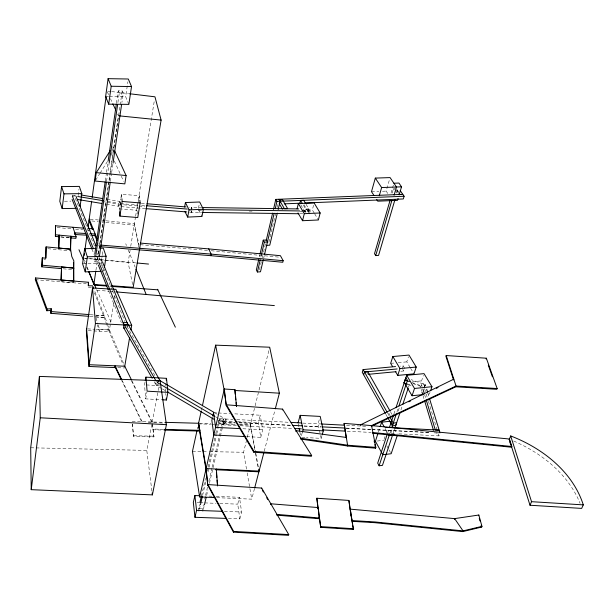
<?xml version="1.0" encoding="UTF-8"?>
<svg xmlns="http://www.w3.org/2000/svg" width="614" height="614" viewBox="0 0 614 614"><rect width="100%" height="100%" fill="white"/><g stroke="black" fill="none" stroke-linecap="round" stroke-linejoin="round"><path stroke-width="0.46" stroke-dasharray="3.07 2.3" d="M72.36 195.037L72.176 196.511L74.985 196.979M78.131 195.536L78.968 189.143M96.974 257.588L98.624 261.687L94.917 261.894L93.996 259.576L94.272 257.68M105.301 180.915L106.391 173.332M106.521 172.38L108.018 161.958M116.46 103.198L118.233 90.872L122.232 90.849L123.291 93.021L121.902 102.5M94.917 261.894L95.462 258.095M106.552 181.268L109.016 164.191M117.911 102.538L119.285 93.052L118.233 90.872M111.917 152.234L111.525 154.981L112.7 157.537M112.055 151.32L112.454 148.573M95.938 270.267L118.41 115.777L117.619 114.066M97.971 257.481L97.695 259.377L93.996 259.576M98.524 253.697L103.068 222.452M103.206 221.508L104.587 212.037M104.725 211.093L105.416 206.358M105.554 205.414L107.757 190.263M107.895 189.312L108.448 185.528M108.586 184.584L109 181.744M109.138 180.792L110.236 173.217M110.374 172.273L113.137 153.339M113.275 152.387L113.82 148.603M113.958 147.659L116.169 132.509M116.307 131.557L122.232 90.849M98.762 260.735L99.176 257.895M110.397 181.145L111.51 173.562M111.648 172.618L113.037 163.14M104.134 269.354L103.858 271.234L101.095 263.153L102.2 255.662M102.338 254.726L102.891 250.988M128.856 104.372L125.67 96.759L127.873 81.808M98.217 324.99L99.621 329.48L99.361 331.215L97.388 324.929M106.46 204.247L118.663 206.266L119.446 201.354L107.258 199.327M119.415 210.663L120.789 198.806M120.935 197.892L121.488 194.239L139.363 195.728L139.754 199.327M120.367 201.576L120.106 206.557L119.922 204.5L137.981 205.966M106.713 324.629L104.257 317.561L104.526 315.834L93.973 289.34M113.682 303.462L109.169 331.69L123.376 365.391M114.419 298.757L114.864 295.933M132.616 284.574L128.119 262.477L130.114 250.167M130.728 246.383L135.479 217.034M135.633 216.09L154.198 101.548M137.382 213.902L136.999 210.28L139.363 195.728M138.311 244.525L138.58 242.937M127.451 326.932L127.827 324.645M119.446 201.354L119.108 203.341L106.89 201.315M118.663 206.266L119.001 204.27L104.019 201.791M131.941 380.81L152.211 421.971L153.953 436.915L133.599 436.516L132.463 424.105M144.988 382.261L144.52 384.824L145.672 398.87L161.689 399.752M145.672 398.87L146.938 392.024M157.03 383.85L155.495 384.118L155.787 382.576M161.597 388.447L156.677 385.554L156.969 384.019M190.816 210.28L191.361 207.402L200.939 207.54M191.215 210.295L191.76 207.417L188.905 207.187M189.626 212.183L191.53 212.337L192.075 209.458L191.361 207.402M151.904 491.1L146.777 450.407L159.195 385.431M198.468 208.261L199.335 203.779M165.02 385.999L165.511 383.443M197.34 429.002L197.746 427.137M201.407 410.367L202.221 406.637M198.967 511.232L198.606 508.269L199.466 504.531M201.392 496.135L205.467 478.398M207.179 470.938L207.824 468.137M208.039 467.2L215.537 434.535M215.752 433.599L219.183 418.671L232.883 419.37M199.397 509.367L200.471 504.693M202.62 495.36L205.843 481.353M207.992 472.012L208.852 468.282M209.067 467.346L216.596 434.666M216.811 433.73L218.315 427.198M218.53 426.262L219.605 421.595L219.183 418.671M259.361 256.921L259.791 255.063M236.413 425.54L223.036 424.85L222.621 421.933L223.335 418.871L223.765 421.795L222.675 426.461M202.919 511.362L202.559 508.4L203.418 504.67M204.723 499.075L205.368 496.273M205.583 495.344L207.532 486.948M208.829 481.353L211.861 468.298M212.076 467.369L221.385 427.267M221.6 426.331L223.335 418.871L223.742 421.787L223.036 424.85M260.866 257.082L261.303 255.217M218.162 421.764L223.082 424.665L223.788 421.611L226.121 419.492L219.559 415.64M203.357 509.497L204.224 505.767M206.611 495.498L207.916 489.903M209.435 483.371L222.46 427.39M259.415 269.776L261.364 261.403M262.232 257.68L262.669 255.815M263.536 252.093L265.486 243.72M263.751 257.842L264.181 255.977M223.082 424.665L225.415 422.539L226.121 419.492M268.886 242.277L275.97 212.076M277.044 207.501L278.119 202.927M306.064 204.285L308.911 209.082L308.22 211.868L305.081 212.014L305.772 209.221L303.4 205.222M246.513 469.15L243.574 452.265L246.344 441.105M247.273 437.391L254.902 406.714M255.132 405.785L269.462 348.138M309.433 213.879L308.527 211.868L309.226 209.075L303.477 208.998M309.778 212.482L310.131 211.086L309.226 209.075M228.385 518.485L239.836 518.891L237.733 504.148L239.468 497.286L213.864 496.289M246.667 436.646L260.758 437.337L258.31 422.77L260.229 415.21L233.573 413.79M314.199 213.012L312.349 209.919L313.9 203.81M239.836 518.891L241.601 512.015L239.468 497.286M260.758 437.337L262.7 429.754L260.229 415.21M216.688 497.655L251.748 499.159L254.388 489.02M264.235 451.244L275.049 409.776M301.413 435.671L302.119 433.162M319.257 419.746L318.06 423.906L321.145 438.35L306.455 437.621M387.749 193.471L386.168 191.107L389.806 178.497M391.011 193.164L393.374 185.037M392.177 193.141L393.52 188.559L394.365 189.81M321.145 438.35L322.12 435.019M396.03 192.965L397.089 189.365M396.897 193.072L397.711 190.325M366.949 374.433L367.51 372.598M378.37 432.179L379.843 427.643M402.285 368.577L403.168 365.852L400.305 366.121M400.85 371.247L403.713 370.979L404.603 368.254L403.168 365.852M410.129 367.456L406.775 361.869L408.448 356.772M384.057 439.386L385.845 433.952M386.145 433.047L387.634 428.518M387.595 433.146L389.092 428.603M393.896 414.066L395.393 409.523M389.959 433.054L391.164 429.416M396.897 412.147L398.102 408.51M390.98 432.763L392.185 429.132M398.217 410.973L399.722 406.43M393.06 433.576L394.572 429.032M400.934 409.96L402.139 406.33M408.502 387.257L409.715 383.62M420.598 387.518L421.572 384.617L425.302 384.832L424.811 386.283M424.527 385.776L421.572 380.872L423.414 375.446M424.335 387.664L425.333 384.755L411.196 379.636M430.015 392.346L429.455 393.958L425.786 394.334M398.839 433.845L438.972 435.894L440.031 432.962M424.451 387.035L425.333 384.755M95.607 180.24L99.583 173.923M100.082 173.133L107.542 161.298M156.677 385.554L159.11 383.55M377.272 441.036L383.758 440.292M412.478 381.762L421.572 380.872M390.665 363.35L394.457 362.997M398.248 362.651L406.775 361.869M305.772 209.221L308.911 209.082M302.188 210.356L312.349 209.919M395.608 188.736L393.421 188.82L395.477 191.86M75.645 195.413L72.114 195.551L74.931 196.019M371.493 191.675L378.83 191.391M382.499 191.253L386.168 191.107M82.575 263.744L101.095 263.153M64.432 201.231L70.925 201.123M119.285 93.052L123.291 93.021M88.339 287.529L91.517 287.529M105.631 96.528L108.494 96.559M109.453 96.575L125.67 96.759M301.566 210.963L310.131 211.086M198.468 210.379L202.298 210.433M249.192 211.07L252.062 211.109M299.916 211.753L301.827 211.784M302.786 211.792L308.527 211.868M191.054 210.963L191.53 212.337L201.116 212.467M299.847 213.749L302.717 213.787M192.458 451.359L208.553 451.643M209.497 451.658L243.574 452.265M133.729 435.771L154.099 436.178M199.55 423.215L210.871 423.476M218.423 423.645L235.408 424.036M239.184 424.128L250.504 424.389L255.639 452.403M198.452 423.913L210.709 424.197M211.653 424.22L214.486 424.282M215.43 424.305L235.231 424.758M239.951 424.873L250.328 425.111L255.286 452.196M30.7 447.775L146.777 450.407M132.171 421.411L165.465 422.34M148.258 422.601L158.696 422.885M159.64 422.916L165.32 423.069M163.623 429.324L153.147 429.032L153.009 429.769L163.477 430.061M198.606 508.269L202.559 508.4M224.348 511.385L241.601 512.015M197.117 502.613L199.005 502.682M199.949 502.72L203.725 502.858M204.669 502.897L216.005 503.326M219.781 503.465L237.733 504.148M209.121 496.104L212.912 496.25M117.758 367.694L124.465 367.986M99.621 329.48L109.445 329.956L123.667 363.642M88.278 330.677L109.223 331.698L107.02 325.512M219.605 421.595L223.765 421.795M87.579 328.889L95.201 329.257M96.152 329.304L109.499 329.964L107.903 325.543M437.345 433.016L434.259 432.862L437.145 433.008M242.891 428.756L262.7 429.754M301.865 437.398L305.534 437.575M236.705 419.569L289.225 422.309M302.825 423.107L320.738 423.952M346.526 425.295L365.622 426.293M218.492 420.705L233.665 421.496M237.457 421.688L258.31 422.77M223.742 421.787L235.231 422.378M239.053 422.578L291.688 425.295M304.13 425.939L321.36 426.83M346.242 428.111L371.125 429.401M372.084 429.447L429.501 432.417M222.621 421.933L235.07 422.578M238.9 422.777L291.573 425.494M304.03 426.139L321.268 427.029M346.166 428.311L371.063 429.6M372.023 429.646L429.485 432.617M240.235 425.732L292.786 428.418M347.248 431.205L371.132 432.425M391.195 433.453L395.017 433.645M213.58 412.731L217.387 412.93M218.338 412.984L229.759 413.59M146.385 384.932L159.425 385.676M75.553 229.175L82.859 229.72M87.426 230.066L90.166 230.273M109.752 286.254L111.702 286.4M95.792 316.924L104.257 317.561L94.426 292.824M96.053 315.189L104.526 315.834L107.596 324.66M119.254 208.852L136.999 210.28M90.212 314.69L104.526 315.834M89.959 316.425L104.257 317.561M141.312 203.288L146.071 203.679M120.559 203.633L137.72 205.03M141.535 205.337L145.349 205.652M138.933 206.043L144.635 206.511M121.058 206.634L144.866 208.56M35.328 279.685L86.259 283.822M60.97 281.742L73.58 282.793M140.207 244.687L208.361 250.458M96.92 290.215L109.323 291.289M110.274 291.374L113.137 291.627M57.133 227.556L71.892 228.884M84.502 258.156L136.116 262.915M43.916 259.668L45.697 259.829M63.204 268.802L72.559 269.661M211.185 250.727L280.038 257.243M61.001 236.95L69.374 237.748M60.748 236.92L69.735 237.779M47.785 248.701L70.38 250.842M84.724 258.333L87.556 258.601M88.5 258.694L128.119 262.477M90.135 219.167L98.616 220.027M102.385 220.411L105.209 220.695M106.145 220.794L134.405 223.657L138.956 244.694M91.801 220.948L98.386 221.616M102.154 221.999L104.971 222.283M105.915 222.375L134.151 225.238L138.879 247.166M107.826 91.118L110.65 91.455M111.594 91.57L128.564 93.62M412.055 382.545L421.795 386.076M412.869 383.504L421.688 386.705M409.315 384.809L411.081 385.454M513.695 441.052C541.955 453.239 568.265 474.315 580.115 503.373M214.639 412.746L218.745 415.156M215.575 416.776L218.039 418.226M218.868 418.694L225.415 422.539M162.418 388.931L166.517 391.348M396.851 189.465L398.402 191.745M396.774 189.926L398.839 192.965M410.612 368.254L413.959 373.849M314.66 213.787L318.359 219.981M402.761 369.375L403.713 370.979M303.953 204.669L308.22 211.868M300.829 204.807L305.081 212.014M390.619 412.002L392.016 414.473M126.837 326.141L155.557 376.812M388.785 413.115L390.182 415.586M387.687 413.191L389.076 415.663M394.457 429.163L397.12 433.898M385.861 414.312L387.25 416.783M154.091 381.616L155.495 384.118M385.132 428.534L387.334 432.494M386.805 445.825L388.547 448.995M388.984 449.786L391.164 453.738M198.698 209.973L201.96 216.458M131.388 380.68L152.072 422.701M122.117 380.427L142.141 421.688L142.011 422.424L121.58 380.304M107.281 91.854L108.87 95.27M110.459 98.693L112.446 102.96M112.715 146.738L113.506 148.434M114.258 160.937L120.912 175.381M121.303 176.233L123.652 181.33M84.356 261.886L85.338 264.112M86.658 267.09L88.447 271.119M96.659 289.631L111.28 322.573M97.803 250.297L98.877 252.953M101.018 258.264L102.093 260.919M125.74 243.735L126.438 245.485M128.203 249.86L135.249 267.359M75.269 198.36L94.518 246.191M97.373 253.283L98.8 256.821M99.153 257.711L111.994 289.601M112.347 290.483L124.826 321.49M98.915 243.297L99.606 245.024M98.677 244.902L99.376 246.636M91.939 249.046L95.132 257.028M95.485 257.918L97.964 264.127M108.594 290.737L121.349 322.665M84.456 259.991L85.131 261.741M87.142 266.99L88.823 271.365M95.953 317.806L97.933 324.092M427.797 392.991L429.186 397.519M424.596 388.639L425.97 393.175M426.246 394.081L428.181 400.428M428.457 401.333L437.007 429.424M438.319 433.768L438.972 435.894M421.572 384.617L422.125 386.429M424.596 394.587L425.97 399.115M421.143 389.33L421.688 391.149M423.054 395.685L424.42 400.213M298.25 423.767L298.964 427.39M299.862 431.918L300.584 435.541M255.815 453.339L258.724 469.219M255.455 453.132L258.195 468.075M247.166 472.895L251.748 499.159M191.76 207.417L191.967 208.783M191.315 210.978L191.53 212.337M152.188 423.583L153.953 436.915M132.233 423.944L133.599 436.516M165.296 388.8L165.665 392.538M165.757 393.467L165.933 395.339M121.488 194.239L121.825 197.854"/><path stroke-width="0.92" d="M45.735 257.949L46.088 246.897L70.587 249.223L71.792 256.545L73.834 260.873L73.711 268.118L41.99 265.194L42.32 257.865L45.889 258.202L46.088 246.897M73.573 281.857L73.619 262.5M70.602 249.131L70.848 236.167L70.38 250.842L70.602 249.131L58.821 248.018L59.159 235.055L58.629 248.8M61.016 279.869L61.553 266.913L73.726 268.034L73.81 281.066L61.185 280.015L61.553 266.913M89.007 316.348L50.87 313.317L51.2 308.712L47.048 309.011L35.52 277.942L88.393 282.256L88.585 285.809L92.568 285.809L93.62 288.457M50.87 313.317L51.2 308.712M61.377 268.633L41.798 266.829L42.32 257.865M35.52 277.942L35.328 279.685L46.833 310.761L50.985 310.454M41.798 266.829L41.99 265.194M83.988 228.193L55.49 225.783L55.413 236.413L59.136 236.766M55.413 236.413L55.49 225.783M80.127 206.45L81.823 193.617L79.329 186.395L61.584 186.61L59.796 201.3L62.167 208.591L76.151 208.346M46.833 310.761L47.048 309.011M39.419 376.413L30.7 447.775L31.222 489.673L152.387 494.884L166.402 424.681L160.093 380.718L39.419 376.413L40.255 417.781L31.222 489.673M62.167 208.591L63.979 193.863L61.584 186.61M74.616 234.471L74.824 232.859L85.945 233.52M73.02 227.364L76.105 236.758L75.89 238.362L70.311 237.833M73.496 269.746L73.726 268.034M95.845 248.386L84.655 248.708L82.575 263.744L85.231 271.872L101.064 271.327M108.095 78.669L105.631 96.528L108.693 104.173L128.856 104.372L131.526 86.551L128.288 79.006L108.095 78.669L111.203 86.259L108.693 104.173M84.179 255.393L84.44 253.49M84.832 250.642L86.935 235.438M88.117 226.881L91.655 201.231M92.184 197.424L106.092 96.705M110.144 150.791L96.268 172.641L95.109 181.03L124.826 183.878L126.108 175.55L114.688 150.975M85.231 271.872L87.341 256.798L84.655 248.708M88.393 282.256L88.239 285.748M94.817 253.889L105.163 181.859M108.156 161.014L116.322 104.142M95.738 256.199L106.414 182.212M109.154 163.247L117.642 104.434M130.912 329.956L131.703 325.32L115.908 289.347L92.545 288.027L86.374 330.585L88.999 366.474L115.839 367.617M106.974 285.433L93.865 284.482L95.799 271.211M99.453 256L110.259 182.089M113.037 163.14L121.626 104.395M88.999 366.474L95.423 323.494L92.545 288.027M104.418 267.481L106.107 256.222L103.305 248.179L100.504 248.256M139.854 200.233L140.145 202.935L137.759 217.533L119.899 216.113L122.155 201.461L121.91 198.752M98.754 262.017L123.967 324.936L123.475 327.983L125.01 327.868M129.508 93.735L154.958 96.812L161.106 120.091L133.184 287.337L111.648 285.771M124.619 367.057L129.654 337.378M145.303 380.557L145.925 377.149L166.509 378.347L167.906 392.338L166.394 400.006L162.626 399.798M184.584 207.048L185.42 202.551L199.68 201.991L203.372 209.274L201.96 216.458L187.669 217.087L184.875 211.377M187.669 217.087L189.035 209.865L185.42 202.551M166.179 380.051L166.509 378.347M100.328 246.705L210.84 255.677L211.162 254.112L208.676 248.893L140.468 243.098M196.933 430.867L192.458 451.359L199.634 496.918L214.793 497.57M198.353 424.343L201.2 411.296M202.42 405.708L215.637 345.152L269.692 347.209L279.37 393.19L275.287 408.855M164.429 430.084L199.634 431.066L199.796 430.337L198.598 423.269L165.465 422.34M199.634 495.736L194.899 495.552L193.333 502.467L194.976 517.303L226.474 518.416M212.429 417.819L211.861 420.367L213.795 435.019L245.73 436.6M212.812 416.123L213.58 412.731L215.545 427.367L240.066 428.61M194.976 517.303L196.564 510.372L194.899 495.552M199.634 496.918L224.31 389.015L234.993 389.675L236.49 406.399L236.091 402.654M199.895 502.666L201.392 496.135M200.471 504.693L202.405 496.296M258.709 259.714L256.345 269.96L257.404 271.994L260.482 271.802L263.314 259.699M260.006 254.127L263.237 240.158L266.353 239.997L267.443 242.008L264.327 242.177L263.237 240.158M233.435 532.146L233.619 531.417L207.962 484.576L261.687 488.061L288.741 534.602L288.534 535.331L233.435 532.146L207.793 485.306L206.12 468.559L198.606 423.192M253.789 452.219L253.996 451.413L226.474 404.81L282.601 409.131L311.651 455.458L311.421 456.256L253.789 452.219L226.282 405.616L224.31 389.015M257.404 271.994L260.221 259.875M261.518 254.288L264.327 242.177M204.439 504.831L206.174 497.371M266.207 240.604L272.608 213.127M273.46 209.466L275.809 199.389L402.807 194.362L404.104 196.257L403.306 198.967L305.181 202.988M264.619 254.112L274.159 213.288M275.226 208.706L276.945 201.377L275.809 199.389M216.182 469.779L216.351 469.05L217.563 485.943M234.801 390.473L234.993 389.675M277.313 213.15L269.769 245.201L266.66 245.37M278.173 209.489L280.114 201.246L278.971 199.266L284.443 208.752L287.628 208.614L282.532 199.78L279.362 199.911M279.454 204.048L280.114 201.246M208.676 248.893L280.414 255.7L283.169 260.704L282.785 262.255L210.84 255.677M299.878 203.203L300.561 200.417L303.684 200.287L305.588 203.487M297.069 208.844L298.358 203.587L314.115 202.935L320.163 212.981L318.359 219.981L302.541 220.718L298.005 212.935M302.541 220.718L304.298 213.68L298.358 203.587M254.626 488.099L263.759 453.086M261.495 488.782L261.687 488.061M282.386 409.929L282.601 409.131M270.636 504.524L270.835 503.795L318.175 507.555L319.38 518.738L276.807 515.138L277.006 514.409L319.595 518.016M298.066 422.862L300.146 415.348L320.216 416.415L323.34 430.844L322.365 434.182M295.894 431.481L296.117 430.683L346.588 437.483L346.35 438.281M302.349 432.325L303.055 429.808L300.146 415.348M394.088 195.145L396.475 187.009L390.067 177.592L375.308 178.098L371.493 191.675L374.095 195.636M379.291 195.736L381.624 187.562L375.308 178.098M390.036 200.479L374.509 253.682L375.707 255.601L378.546 255.439L395.009 199.496M375.707 255.601L391.832 200.532M398.056 198.56L397.519 200.364L377.74 201.177L376.697 199.596M399.123 194.945L401.525 186.825L398.939 183.049L393.904 183.233M319.226 516.942L320.738 527.349L353.441 529.445L348.89 500.433L316.832 498.246L317.991 508.43M317.96 508.277L318.175 507.555M511.823 446.516L372.913 432.54L372.683 433.269L511.531 447.222L511.823 446.516L509.451 439.018L371.547 425.586L344.116 423.391L346.265 437.836M395.539 366.558L363.104 369.574L362.268 372.33L385.4 413.483M363.634 374.747L364.478 372.015L363.104 369.574M320.738 527.349L316.832 498.246M347.708 446.025L375.576 448.159L375.829 447.376L347.946 445.234L300.86 438.25L300.637 439.048L347.708 446.025L344.116 423.391M360.556 425.517L360.802 424.727L453.815 379.13L453.539 379.889M395.385 371.386L397.742 375.4L413.959 373.849L416.238 367.042L409.001 355.076L392.845 356.527L390.665 363.35L392.553 366.558M371.293 426.369L371.547 425.586L456.041 386.029L497.148 388.539L496.856 389.299L455.765 386.789L372.161 425.97M348.89 500.433L349.942 508.699M350.011 509.858L350.241 509.144L454.636 518.615L478.828 515.023L481.952 526.367L481.668 527.065L462.756 531.594L374.832 522.675L351.945 521.301L350.241 509.144M377.779 433.991L375.423 441.251L382.768 454.744L391.164 453.738L397.258 435.595M380.135 426.73L381.609 422.194L390.02 421.273L391.348 423.637M397.742 375.4L399.967 368.569L392.845 356.527M408.425 384.494L404.012 382.89L405.9 377.71L407.443 380.327L399 405.777M387.296 434.052L377.694 463.133L379.114 465.773L382.453 465.366L392.453 435.387M389.391 427.697L393.597 414.972M395.992 407.704L406.691 375.3L424.028 373.634L431.964 386.705L430.567 390.734M393.259 423.084L396.675 422.701L395.754 425.464L392.346 425.847L393.259 423.084L390.005 417.313M379.114 465.773L389.66 433.96M391.77 427.597L396.291 413.959M394.871 428.127L400.021 412.685M402.746 404.511L408.203 388.163M423.038 394.618L412.055 395.746L414.511 388.462L406.691 375.3M497.148 388.539L486.357 358.208L446.186 355.544L445.925 356.297L453.454 379.621M455.765 386.789L456.041 386.029L446.186 355.544M486.081 358.96L486.357 358.208M454.368 519.321L454.636 518.615L463.033 530.887L462.756 531.594M478.544 515.722L478.828 515.023M509.167 439.716L510.687 435.948C542.277 448.028 572.693 471.713 583.3 504.877L581.665 508.4L530.005 505.245L509.267 439.478M404.012 382.89L404.933 380.626M530.005 505.245L531.54 501.684L510.687 435.948M408.77 401.855L410.49 401.011M436.324 388.34L438.043 387.495M481.952 526.367L463.033 530.887L375.07 521.961L352.183 520.58M394.741 435.011L389.099 435.656L388.217 434.075M414.511 388.462L431.964 386.705M387.219 412.37L364.463 372L367.786 371.685L390.151 411.18M399.967 368.569L416.238 367.042M364.478 372.015L397.135 368.953M368.415 374.317L396.084 371.7M123.967 324.936L127.827 324.645L102.446 261.802M304.298 213.68L320.163 212.981M189.035 209.865L203.372 209.274M276.945 201.377L404.104 196.257M284.221 203.856L300.415 203.188M381.624 187.562L401.525 186.825M87.341 256.798L106.107 256.222M63.979 193.863L81.823 193.617M202.551 209.604L299.663 210.94M202.075 212.475L298.888 213.741M111.203 86.259L131.526 86.551M201.899 207.547L298.688 208.929M164.575 429.355L199.796 430.337M196.564 510.372L222.437 511.316M206.12 468.559L259.062 471.084L258.724 469.219M215.407 469.741L258.878 471.813M95.423 323.494L131.703 325.32M291.136 422.409L301.643 422.954M321.698 423.998L344.615 425.195M385.676 427.336L439.156 430.122L439.808 432.248M292.648 425.349L302.218 425.84M322.319 426.876L344.324 428.019M294.697 428.518L301.382 428.856M322.404 429.93L345.337 431.105M303.055 429.808L323.34 430.844M40.255 417.781L166.402 424.681M167.906 392.338L147.099 391.172L145.925 377.149M75.537 234.525L86.651 235.177M92.2 235.5L94.978 235.661L95.208 234.064L90.573 233.788M233.619 531.417L288.741 534.602M234.602 390.458L279.37 393.19M531.54 501.684L583.3 504.877M320.961 526.628L353.679 528.731M253.996 451.413L311.651 455.458M88.554 228.538L93.128 228.876M94.663 285.134L106.966 286.047M111.633 286.4L157.829 289.831M100.558 245.101L211.162 254.112L283.169 260.704M51.085 311.567L89.253 314.614M122.155 201.461L140.145 202.935M147.022 203.756L186.05 206.949M146.301 205.728L187.308 209.067M145.817 208.637L186.771 211.953M116 291.873L274.358 305.595M137.068 262.999L148.534 264.058M55.613 234.801L76.105 236.758M96.268 172.641L126.108 175.55M119.362 115.869L161.106 120.091M80.994 194.968L102.569 198.552M77.755 196.488L103.129 200.694M77.372 199.427L101.77 203.472M404.971 379.974L409.4 381.578M213.818 412.263L159.694 380.48L157.253 382.484L214.754 416.292M167.338 391.832L214.063 419.354M400.221 190.563L402.807 194.362L399.875 194.484L398.839 192.965M300.561 200.417L302.456 203.618M404.296 382.568L412.055 395.746M262.447 490.417L263.391 492.052M266.714 497.77L267.658 499.397M279.178 203.51L282.402 209.144M387.718 417.604L392.346 425.847M123.583 327.531L152.211 378.293M381.609 422.194L384.257 426.945M131.519 379.951L124.757 366.236L89.268 364.716L86.628 328.843M121.702 379.567L115.025 365.821L114.91 366.55L121.158 379.444M157.583 289.278L175.358 327.178M112.846 103.812L115.632 109.791M78.968 249.744L83.397 259.73M88.585 271.419L95.891 287.897M75.998 196.303L96.014 245.869M135.955 269.109L146.17 294.49M89.191 219.075L97.173 238.969M88.976 220.664L92.438 229.321M94.863 235.377L96.943 240.573M72.467 196.434L93.428 248.724M72.099 199.381L91.939 249.046M98.317 265.018L108.241 289.846M88.823 271.365L93.865 284.482M488.299 365.207L492.42 376.804M509.958 442.218L510.741 444.72M426.692 389.36L427.521 392.085M429.462 398.425L439.156 430.122L435.303 429.93L426.239 400.021M422.946 389.146L424.32 393.681M421.964 392.054L422.785 394.771M424.696 401.119L433.446 430.138M479.265 518.339L479.987 520.956M481.184 525.323L481.668 527.065M299.148 428.296L299.686 431.013M371.547 425.586L375.829 447.376M374.149 440.898L374.509 442.717M374.862 444.528L375.576 448.159M215.637 345.152L224.125 389.821L226.282 405.616M350.256 510.587L350.579 512.467M350.893 514.355L351.216 516.244M351.53 518.132L351.853 520.012M352.167 521.9L352.49 523.788M352.804 525.676L353.441 529.445M199.634 431.066L198.591 424.88L205.959 469.288L207.793 485.306M319.142 516.996L319.38 518.738M152.149 492.996L152.387 494.884M234.901 391.41L235.2 394.219M235.5 397.028L235.799 399.844M166.21 398.141L166.394 400.006M119.5 211.577L119.899 216.113M216.42 472.626L216.826 477.385M217.072 480.24L217.479 484.991M159.909 380.388L156.071 381.041L123.145 322.818L126.86 322.266L159.909 380.388"/></g></svg>
